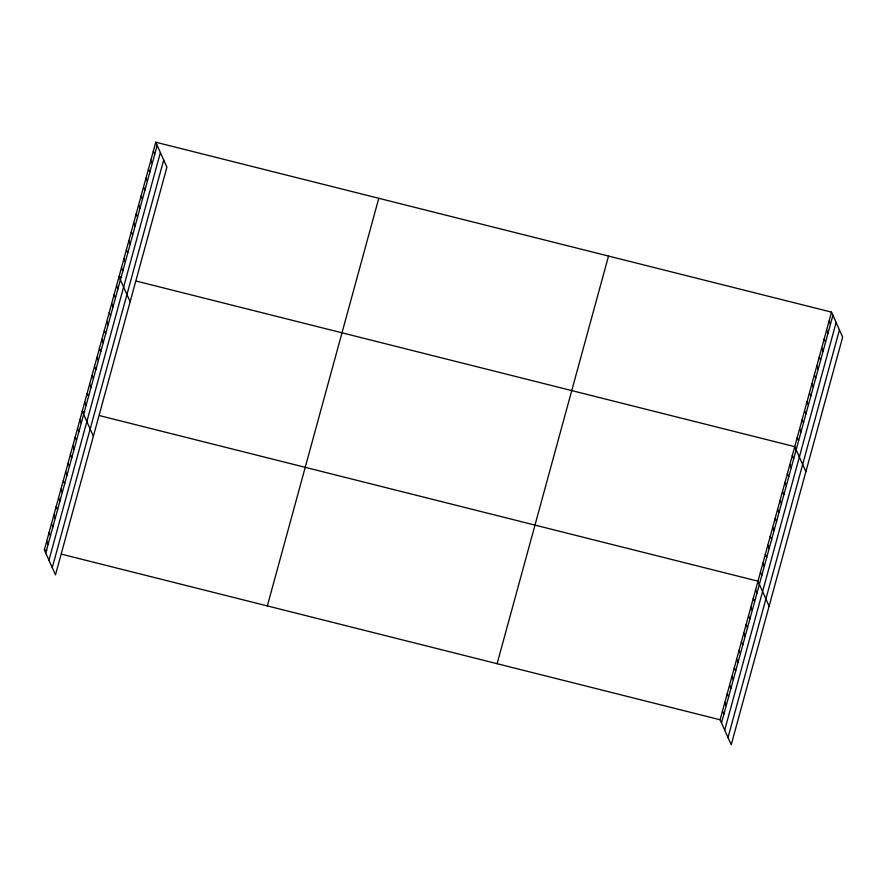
<?xml version="1.0" encoding="UTF-8"?>
<svg xmlns="http://www.w3.org/2000/svg" width="887" height="887" viewBox="0 0 887 887"><rect width="100%" height="100%" fill="white"/><g stroke="black" fill="none" stroke-linecap="round" stroke-linejoin="round"><path stroke-width="1.33" d="M155.779 142.219L166.911 167.233L55.482 574.865L44.35 549.862L155.779 142.219L831.518 312.135L842.65 337.138L731.221 744.781L720.089 719.767L831.518 312.135M45.747 552.989L157.176 145.357M48.962 560.207L160.392 152.575M52.266 567.647L163.696 160.015M267.342 605.932L378.771 198.289M497.097 663.698L608.526 256.066M721.486 722.905L832.915 315.273M724.701 730.123L836.131 322.491M728.005 737.563L839.435 329.931M121.552 277.387L119.002 276.744L130.145 301.746M136.842 281.223L794.741 446.66L805.884 471.662M84.786 411.901L82.236 411.258L93.368 436.271M100.076 415.748L757.975 581.173L769.107 606.187M44.35 549.862L46.9 550.494M62.19 554.342L720.089 719.767M829.068 321.105L830.465 324.243M826.617 330.075L828.014 333.213M824.167 339.045L825.553 342.171M821.706 348.003L823.103 351.141M819.255 356.973L820.652 360.111M816.805 365.943L818.202 369.081M814.355 374.913L815.752 378.05M811.904 383.883L813.301 387.02M809.454 392.852L810.851 395.979M807.004 401.811L808.401 404.949M804.553 410.781L805.95 413.919M802.103 419.751L803.5 422.888M799.653 428.72L801.05 431.858M797.202 437.69L798.588 440.828M792.291 455.619L793.688 458.756M789.84 464.588L791.237 467.726M787.39 473.558L788.787 476.696M784.94 482.528L786.337 485.666M782.489 491.498L783.886 494.636M780.039 500.468L781.436 503.605M777.589 509.437L778.986 512.564M775.138 518.396L776.535 521.534M772.688 527.366L774.074 530.504M770.226 536.336L771.623 539.473M767.776 545.305L769.173 548.443M765.326 554.275L766.723 557.413M762.875 563.245L764.272 566.372M760.425 572.204L761.822 575.341M755.602 589.833L756.999 592.971M753.24 598.503L754.637 601.641M750.868 607.163L752.265 610.3M748.506 615.822L749.903 618.96M746.133 624.492L747.53 627.619M743.772 633.152L745.169 636.289M741.399 641.811L742.796 644.949M739.037 650.47L740.423 653.608M736.665 659.141L738.062 662.267M734.292 667.8L735.689 670.938M731.93 676.459L733.327 679.597M729.557 685.119L730.955 688.257M727.196 693.789L728.593 696.916M724.823 702.449L726.22 705.586M722.462 711.108L723.859 714.246M153.329 151.189L154.726 154.327M150.879 160.159L152.276 163.297M148.417 169.129L149.814 172.266M145.967 178.099L147.364 181.225M143.517 187.057L144.914 190.195M141.066 196.027L142.463 199.165M138.616 204.997L140.013 208.135M136.166 213.967L137.563 217.104M133.715 222.936L135.112 226.074M131.265 231.906L132.662 235.033M128.815 240.865L130.212 244.003M126.364 249.835L127.761 252.972M123.914 258.804L125.3 261.942M121.452 267.774L122.849 270.912M116.552 285.714L117.949 288.84M114.101 294.672L115.498 297.81M111.651 303.642L113.048 306.78M109.201 312.612L110.598 315.75M106.75 321.582L108.147 324.72M104.3 330.552L105.697 333.689M101.85 339.521L103.247 342.648M99.399 348.48L100.796 351.618M96.938 357.45L98.335 360.588M94.488 366.42L95.885 369.557M92.037 375.389L93.434 378.527M89.587 384.359L90.984 387.497M87.137 393.329L88.534 396.467M84.686 402.299L86.083 405.426M79.863 419.928L81.26 423.055M77.502 428.587L78.899 431.725M75.129 437.247L76.526 440.384M72.767 445.906L74.164 449.044M70.395 454.576L71.792 457.703M68.033 463.236L69.43 466.374M65.66 471.895L67.057 475.033M63.287 480.554L64.684 483.692M60.926 489.225L62.323 492.363M58.553 497.884L59.95 501.022M56.191 506.544L57.588 509.681M53.819 515.203L55.216 518.341M51.457 523.873L52.854 527.011M49.084 532.533L50.481 535.67M46.723 541.192L48.109 544.33"/></g></svg>
